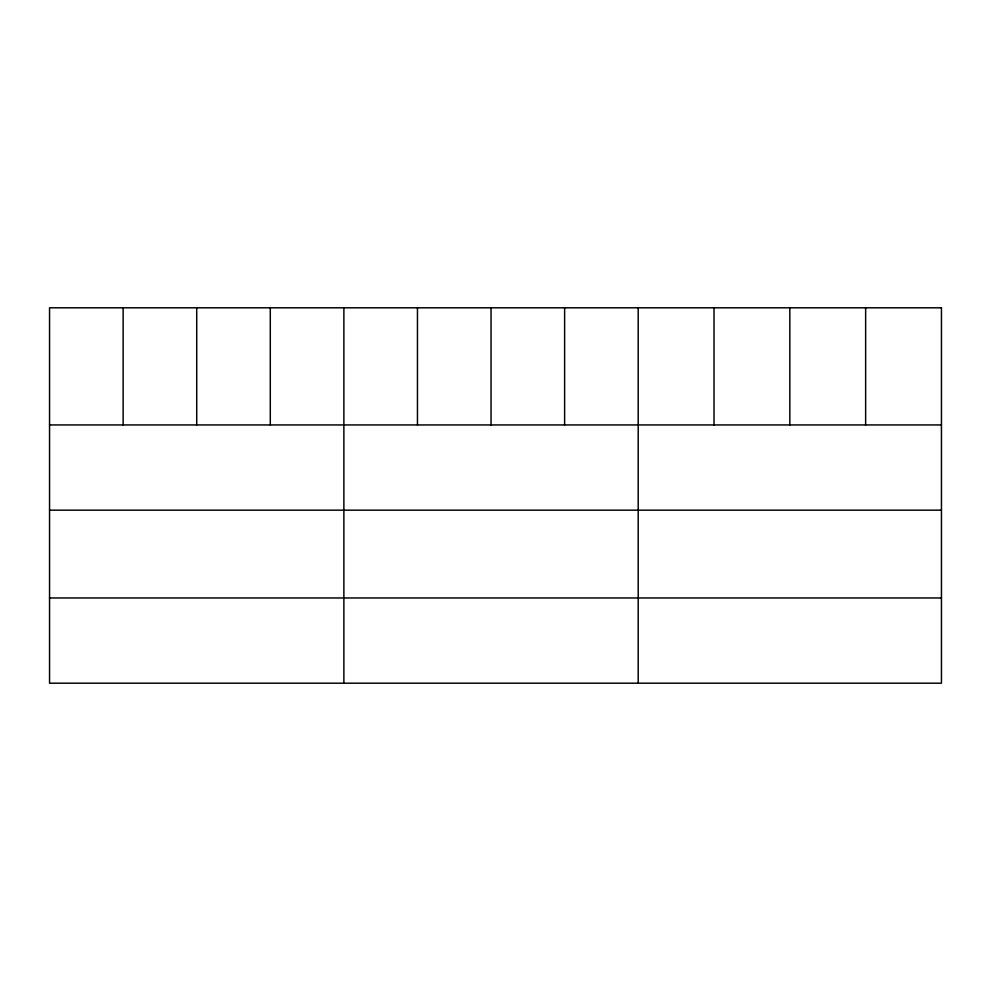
<?xml version="1.0" encoding="UTF-8"?>
<svg xmlns="http://www.w3.org/2000/svg" width="991" height="991" viewBox="0 0 991 991"><rect width="100%" height="100%" fill="white"/><g stroke="black" fill="none" stroke-linecap="round" stroke-linejoin="round"><path stroke-width="1.49" d="M49.55 424.941L941.45 424.941M49.55 510.167L941.45 510.167M49.55 597.969L941.45 597.969M865.638 307.805L865.638 424.941M789.827 307.805L789.827 424.941M714.015 307.805L714.015 424.941M638.204 307.805L638.204 683.195M564.622 307.805L564.622 424.941M491.04 307.805L491.04 424.941M417.459 307.805L417.459 424.941M343.877 307.805L343.877 683.195M270.295 307.805L270.295 424.941M196.714 307.805L196.714 424.941M123.132 307.805L123.132 424.941M941.45 307.805L49.55 307.805L49.55 683.195L941.45 683.195L941.45 307.805"/></g></svg>
